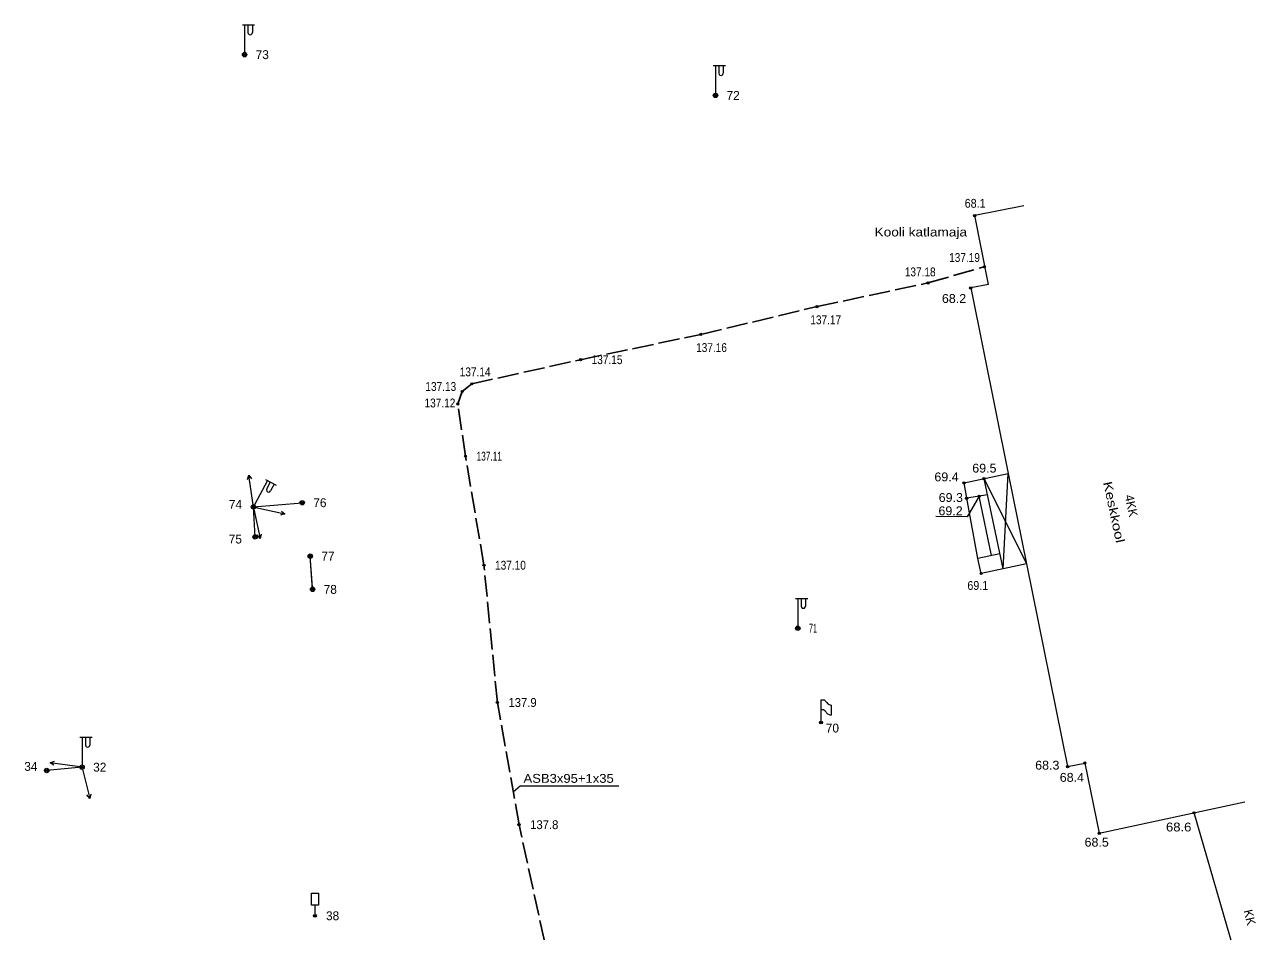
# Model space of a CAD drawing. Extents: x 641354 to 641652, y 6455764 to 6456197.
# Drawn here: x 641397 to 641508.6, y 6456115 to 6456196.9 of the extents above; entities that cross this region are included whole.
import ezdxf
from ezdxf.enums import TextEntityAlignment as Align

# ---------------------------------------------------------------- set-up
doc = ezdxf.new("R2010")
doc.units = 0
doc.header["$LTSCALE"] = 0.32
doc.header["$PDMODE"] = 32
doc.header["$PDSIZE"] = 0.16
doc.linetypes.add('LONG_DASHED', pattern=[7.5, 6, -1.5])
for name, color, linetype, lineweight in [('1', 7, 'Continuous', 13), ('11', 7, 'Continuous', 13), ('12', 7, 'Continuous', 13), ('13', 7, 'Continuous', 13), ('2', 7, 'Continuous', 13), ('21', 7, 'LONG_DASHED', 25), ('3', 7, 'Continuous', 13), ('46', 7, 'Continuous', 13), ('48', 7, 'Continuous', 13), ('54', 7, 'Continuous', 13), ('57', 7, 'Continuous', 13)]:
    doc.layers.add(name, color=color, linetype=linetype, lineweight=lineweight)
doc.layers.add('49', color=7, linetype='Continuous')
doc.layers.add('62', color=7, linetype='Continuous')

msp = doc.modelspace()

# ---------------------------------------------------------------- hatches: boundary and pattern name
at = {"layer": '54'}
for points in [[(641416.93, 6456194.16, 1), (641416.73, 6456194.16, 1)], [(641459.44, 6456190.48, 1), (641459.24, 6456190.48, 1)], [(641482.84, 6456179.63, 1), (641482.64, 6456179.63, 1)], [(641483.7, 6456175.01, 1), (641483.5, 6456175.01, 1)], [(641478.62, 6456173.56, 1), (641478.42, 6456173.56, 1)], [(641482.48, 6456173.1, 1), (641482.28, 6456173.1, 1)], [(641468.61, 6456171.42, 1), (641468.41, 6456171.42, 1)], [(641458.12, 6456168.91, 1), (641457.92, 6456168.91, 1)], [(641447.26, 6456166.63, 1), (641447.06, 6456166.63, 1)], [(641437.44, 6456164.45, 1), (641437.24, 6456164.45, 1)], [(641436.57, 6456163.76, 1), (641436.37, 6456163.76, 1)], [(641436.18, 6456162.63, 1), (641435.98, 6456162.63, 1)], [(641436.87, 6456157.92, 1), (641436.67, 6456157.92, 1)], [(641481.88, 6456155.51, 1), (641481.68, 6456155.51, 1)], [(641483.68, 6456155.89, 1), (641483.48, 6456155.89, 1)], [(641482.12, 6456154.12, 1), (641481.92, 6456154.12, 1)], [(641483.24, 6456154.3, 1), (641483.04, 6456154.3, 1)], [(641417.73, 6456153.34, 1), (641417.53, 6456153.34, 1)], [(641422.13, 6456153.72, 1), (641421.93, 6456153.72, 1)], [(641417.88, 6456150.63, 1), (641417.68, 6456150.63, 1)], [(641422.86, 6456148.9, 1), (641422.66, 6456148.9, 1)], [(641438.54, 6456148.08, 1), (641438.34, 6456148.08, 1)], [(641483.42, 6456147.33, 1), (641483.22, 6456147.33, 1)], [(641423.07, 6456145.9, 1), (641422.87, 6456145.9, 1)], [(641466.87, 6456142.39, 1), (641466.67, 6456142.39, 1)], [(641439.75, 6456135.69, 1), (641439.55, 6456135.69, 1)], [(641468.97, 6456133.89, 1), (641468.77, 6456133.89, 1)], [(641399.07, 6456129.55, 1), (641398.87, 6456129.55, 1)], [(641402.26, 6456129.85, 1), (641402.06, 6456129.85, 1)], [(641491.23, 6456129.9, 1), (641491.03, 6456129.9, 1)], [(641492.78, 6456130.22, 1), (641492.58, 6456130.22, 1)], [(641502.64, 6456125.73, 1), (641502.44, 6456125.73, 1)], [(641441.71, 6456124.66, 1), (641441.51, 6456124.66, 1)], [(641494.09, 6456123.89, 1), (641493.89, 6456123.89, 1)], [(641423.28, 6456116.44, 1), (641423.08, 6456116.44, 1)]]:
    msp.add_hatch(color=256, dxfattribs=at).paths.add_polyline_path(points)

# ---------------------------------------------------------------- linework, layer by layer
at = {"layer": '1'}
for p, q in [((641487.17, 6456180.53), (641482.74, 6456179.63)), ((641484, 6456173.43), (641482.74, 6456179.63)), ((641484, 6456173.43), (641482.38, 6456173.1)), ((641508.61, 6456104.84), (641502.54, 6456125.73))]:
    msp.add_line(p, q, dxfattribs=at)
for points in [[(641482.38, 6456173.1), (641485.77, 6456156.35), (641487.42, 6456148.2)], [(641487.42, 6456148.2), (641491.13, 6456129.9), (641492.68, 6456130.22), (641493.99, 6456123.89), (641507.12, 6456126.71)]]:
    msp.add_lwpolyline(points, dxfattribs=at)
at = {"layer": '11'}
for p, q in [((641416.63, 6456196.86), (641417.73, 6456196.86)), ((641416.83, 6456196.86), (641416.83, 6456194.36)), ((641417.13, 6456196.86), (641417.13, 6456196.16)), ((641417.53, 6456196.86), (641417.53, 6456196.16)), ((641459.14, 6456193.18), (641460.24, 6456193.18)), ((641459.34, 6456193.18), (641459.34, 6456190.68)), ((641459.64, 6456193.18), (641459.64, 6456192.48)), ((641460.04, 6456193.18), (641460.04, 6456192.48)), ((641418.89, 6456155.73), (641417.72, 6456153.52)), ((641418.71, 6456155.82), (641419.68, 6456155.31)), ((641419.15, 6456155.59), (641418.83, 6456154.97)), ((641419.51, 6456155.4), (641419.18, 6456154.78)), ((641466.57, 6456145.09), (641467.67, 6456145.09)), ((641466.77, 6456145.09), (641466.77, 6456142.59)), ((641467.07, 6456145.09), (641467.07, 6456144.39)), ((641467.47, 6456145.09), (641467.47, 6456144.39)), ((641401.96, 6456132.55), (641403.06, 6456132.55)), ((641402.16, 6456132.55), (641402.16, 6456130.05)), ((641402.46, 6456132.55), (641402.46, 6456131.85)), ((641402.86, 6456132.55), (641402.86, 6456131.85))]:
    msp.add_line(p, q, dxfattribs=at)
for centre, radius in [((641416.83, 6456194.16), 0.2), ((641459.34, 6456190.48), 0.2), ((641417.63, 6456153.34), 0.2), ((641422.03, 6456153.72), 0.1993), ((641466.77, 6456142.39), 0.2), ((641402.16, 6456129.85), 0.2)]:
    msp.add_circle(centre, radius, dxfattribs=at)
for centre, start, end in [((641417.33, 6456196.1598), 179.93931, 0.0607), ((641459.84, 6456192.4798), 179.93931, 0.0607), ((641419.0042, 6456154.8765), 152.16936, 332.29075), ((641467.27, 6456144.3898), 179.93931, 0.0607), ((641402.66, 6456131.8498), 179.93931, 0.0607)]:
    msp.add_arc(centre, 0.2, start, end, dxfattribs=at)
at = {"layer": '12'}
for p, q in [((641417.6, 6456153.54), (641417.21, 6456156.21)), ((641417.67, 6456153.14), (641418.22, 6456150.5)), ((641417.83, 6456153.3), (641420.46, 6456152.71)), ((641402.16, 6456129.85), (641398.97, 6456129.55)), ((641401.96, 6456129.88), (641399.29, 6456130.25)), ((641402.21, 6456129.66), (641402.85, 6456127.03))]:
    msp.add_line(p, q, dxfattribs=at)
for points in [[(641417.08, 6456155.83), (641417.21, 6456156.21), (641417.44, 6456155.87)], [(641417.78, 6456150.63), (641417.63, 6456153.34), (641422.03, 6456153.72)], [(641420.15, 6456152.96), (641420.46, 6456152.71), (641420.06, 6456152.61)], [(641418.32, 6456150.89), (641418.22, 6456150.5), (641417.97, 6456150.83)], [(641399.62, 6456130.02), (641399.29, 6456130.25), (641399.68, 6456130.38)], [(641402.94, 6456127.43), (641402.85, 6456127.03), (641402.59, 6456127.35)]]:
    msp.add_lwpolyline(points, dxfattribs=at)
for centre, radius in [((641417.63, 6456153.34), 0.2), ((641417.63, 6456153.34), 0.2), ((641417.63, 6456153.34), 0.2), ((641398.97, 6456129.55), 0.1998), ((641402.16, 6456129.85), 0.2), ((641402.16, 6456129.85), 0.2)]:
    msp.add_circle(centre, radius, dxfattribs=at)
at = {"layer": '13'}
for p, q in [((641422.97, 6456145.9), (641422.76, 6456148.9)), ((641422.96, 6456146.1), (641422.76, 6456148.89))]:
    msp.add_line(p, q, dxfattribs=at)
for centre, radius in [((641422.76, 6456148.9), 0.1985), ((641422.7605, 6456148.8927), 0.1361), ((641422.7605, 6456148.8927), 0.1207), ((641422.7605, 6456148.8927), 0.1039), ((641422.7605, 6456148.8927), 0.0901), ((641422.7605, 6456148.8927), 0.0749), ((641422.7605, 6456148.8927), 0.0614), ((641422.7605, 6456148.8927), 0.0497), ((641422.7605, 6456148.8927), 0.0348), ((641422.7605, 6456148.8927), 0.0235), ((641422.7605, 6456148.8927), 0.0132), ((641422.7605, 6456148.8927), 0.00782), ((641422.97, 6456145.9), 0.2)]:
    msp.add_circle(centre, radius, dxfattribs=at)
at = {"layer": '2'}
for p, q in [((641485.31, 6456147.75), (641485.77, 6456156.35)), ((641483.58, 6456155.89), (641487.42, 6456148.2)), ((641483.03, 6456148.7), (641482.02, 6456154.12)), ((641484.26, 6456148.96), (641483.14, 6456154.3)), ((641485.02, 6456149.12), (641483.03, 6456148.7)), ((641483.32, 6456147.33), (641483.03, 6456148.7)), ((641485.31, 6456147.75), (641483.32, 6456147.33))]:
    msp.add_line(p, q, dxfattribs=at)
for points in [[(641483.89, 6456154.42), (641482.02, 6456154.12), (641481.78, 6456155.51), (641485.77, 6456156.35)], [(641487.42, 6456148.2), (641485.31, 6456147.75), (641483.58, 6456155.89)]]:
    msp.add_lwpolyline(points, dxfattribs=at)
at = {"layer": '21'}
msp.add_lwpolyline([(641456.28, 6456048.48), (641453.03, 6456065.59), (641451.71, 6456074.62), (641449.95, 6456084.65), (641447.85, 6456094.87), (641445.39, 6456104.52), (641443.9, 6456114.15), (641441.61, 6456124.66), (641439.65, 6456135.69), (641438.44, 6456148.08), (641436.77, 6456157.92), (641436.08, 6456162.63), (641436.47, 6456163.76), (641437.34, 6456164.45), (641447.16, 6456166.63), (641458.02, 6456168.91), (641468.51, 6456171.42), (641478.52, 6456173.56), (641483.6, 6456175.01)], dxfattribs=at)
at = {"layer": '21', "linetype": 'Continuous', "lineweight": 13}
msp.add_lwpolyline([(641441.08, 6456127.64), (641441.7, 6456128.18), (641450.61, 6456128.18)], dxfattribs=at)
at = {"layer": '3'}
for p, q in [((641468.87, 6456134.02), (641468.87, 6456135.94)), ((641469.77, 6456135.44), (641469.77, 6456134.55))]:
    msp.add_line(p, q, dxfattribs=at)
msp.add_circle((641468.87, 6456133.89), 0.126, dxfattribs=at)
for points in [[(641468.87, 6456135.94), (641469.22, 6456135.88), (641469.45, 6456135.61), (641469.77, 6456135.44)], [(641468.87, 6456135.07), (641469.2, 6456134.98), (641469.36, 6456134.75), (641469.77, 6456134.55)]]:
    msp.add_spline(points, degree=3, dxfattribs=at)
at = {"layer": '46'}
msp.add_line((641423.18, 6456117.39), (641423.18, 6456116.57), dxfattribs=at)
msp.add_lwpolyline([(641422.86, 6456118.47), (641423.5, 6456118.47), (641423.5, 6456117.39), (641422.86, 6456117.39)], close=True, dxfattribs=at)
msp.add_circle((641423.18, 6456116.44), 0.1265, dxfattribs=at)
at = {"layer": '48'}
msp.add_circle((641417.78, 6456150.63), 0.1998, dxfattribs=at)
at = {"layer": '54'}
for centre in [(641416.83, 6456194.16), (641459.34, 6456190.48), (641482.74, 6456179.63), (641483.6, 6456175.01), (641478.52, 6456173.56), (641482.38, 6456173.1), (641468.51, 6456171.42), (641458.02, 6456168.91), (641447.16, 6456166.63), (641437.34, 6456164.45), (641436.47, 6456163.76), (641436.08, 6456162.63), (641436.77, 6456157.92), (641481.78, 6456155.51), (641483.58, 6456155.89), (641482.02, 6456154.12), (641483.14, 6456154.3), (641417.63, 6456153.34), (641422.03, 6456153.72), (641417.78, 6456150.63), (641422.76, 6456148.9), (641438.44, 6456148.08), (641483.32, 6456147.33), (641422.97, 6456145.9), (641466.77, 6456142.39), (641439.65, 6456135.69), (641468.87, 6456133.89), (641398.97, 6456129.55), (641402.16, 6456129.85), (641491.13, 6456129.9), (641492.68, 6456130.22), (641502.54, 6456125.73), (641441.61, 6456124.66), (641493.99, 6456123.89), (641423.18, 6456116.44)]:
    msp.add_circle(centre, 0.1, dxfattribs=at)
for p in [(641416.83, 6456194.16), (641459.34, 6456190.48), (641482.74, 6456179.63), (641483.6, 6456175.01), (641478.52, 6456173.56), (641482.38, 6456173.1), (641468.51, 6456171.42), (641458.02, 6456168.91), (641447.16, 6456166.63), (641437.34, 6456164.45), (641436.47, 6456163.76), (641436.08, 6456162.63), (641436.77, 6456157.92), (641481.78, 6456155.51), (641483.58, 6456155.89), (641482.02, 6456154.12), (641483.14, 6456154.3), (641417.63, 6456153.34), (641422.03, 6456153.72), (641417.78, 6456150.63), (641422.76, 6456148.9), (641438.44, 6456148.08), (641483.32, 6456147.33), (641422.97, 6456145.9), (641466.77, 6456142.39), (641439.65, 6456135.69), (641468.87, 6456133.89), (641398.97, 6456129.55), (641402.16, 6456129.85), (641491.13, 6456129.9), (641492.68, 6456130.22), (641502.54, 6456125.73), (641441.61, 6456124.66), (641493.99, 6456123.89), (641423.18, 6456116.44)]:
    msp.add_point(p, dxfattribs=at)
at = {"layer": '57'}
msp.add_lwpolyline([(641483.14, 6456154.3), (641482.05, 6456152.46), (641479.23, 6456152.47)], dxfattribs=at)

# ---------------------------------------------------------------- texts
at = {"layer": '21', "width": 1.1}
msp.add_text('ASB3x95+1x35', height=0.8, dxfattribs=at).set_placement((641442.01, 6456128.44))
at = {"layer": '49'}
for s, width, p in [('137.19', 0.85, (641480.43, 6456175.45)), ('137.18', 0.85, (641476.43, 6456174.15)), ('137.17', 0.85, (641467.9, 6456169.83)), ('137.16', 0.85, (641457.59, 6456167.32)), ('137.15', 0.85, (641448.16, 6456166.23)), ('137.14', 0.85, (641436.25, 6456165.13)), ('137.13', 0.85, (641433.15, 6456163.81)), ('137.12', 0.85, (641433.07, 6456162.32)), ('137.11', 0.7, (641437.77, 6456157.52)), ('137.10', 0.85, (641439.44, 6456147.68)), ('137.9', 0.95, (641440.65, 6456135.29)), ('137.8', 0.95, (641442.61, 6456124.26))]:
    msp.add_text(s, height=0.8, dxfattribs=dict(at, width=width)).set_placement(p)
at = {"layer": '57', "width": 1.15}
msp.add_text('Kooli katlamaja', height=0.8, dxfattribs=at).set_placement((641477.875, 6456177.75), align=Align.CENTER)
at = {"layer": '57', "width": 1.3}
msp.add_text('Keskkool', height=0.8, rotation=282.136, dxfattribs=at).set_placement((641494.918, 6456152.7891), align=Align.CENTER)
at = {"layer": '57'}
for s, rotation, p in [('4KK', 282.136, (641496.4863, 6456153.3641)), ('KK', 283.501, (641507.18, 6456116.2034))]:
    msp.add_text(s, height=0.8, rotation=rotation, dxfattribs=at).set_placement(p, align=Align.CENTER)
at = {"layer": '62'}
for s, p in [('73', (641417.83, 6456193.76)), ('72', (641460.34, 6456190.08)), ('74', (641415.41, 6456153.17)), ('76', (641423.03, 6456153.32)), ('75', (641415.4, 6456150.04)), ('77', (641423.76, 6456148.5)), ('78', (641423.97, 6456145.5)), ('70', (641469.3, 6456132.98)), ('34', (641396.94, 6456129.52)), ('32', (641403.16, 6456129.45)), ('38', (641424.18, 6456116.04))]:
    msp.add_text(s, height=0.8, dxfattribs=at).set_placement(p)
for s, width, p in [('68.1', 0.9, (641481.84, 6456180.34)), ('68.2', 1.05, (641479.78, 6456171.75)), ('69.4', 1.05, (641479.1, 6456155.65)), ('69.5', 1.05, (641482.52, 6456156.44)), ('69.3', 1.05, (641479.49, 6456153.79)), ('69.2', 1.05, (641479.47, 6456152.59)), ('69.1', 0.9, (641482.08, 6456145.85)), ('71', 0.6, (641467.77, 6456141.99)), ('68.3', 1.05, (641488.2, 6456129.63)), ('68.4', 1.05, (641490.42, 6456128.53)), ('68.6', 1.1, (641500.01, 6456124.05)), ('68.5', 1.05, (641492.66, 6456122.68))]:
    msp.add_text(s, height=0.8, dxfattribs=dict(at, width=width)).set_placement(p)

doc.saveas('drawing.dxf')
